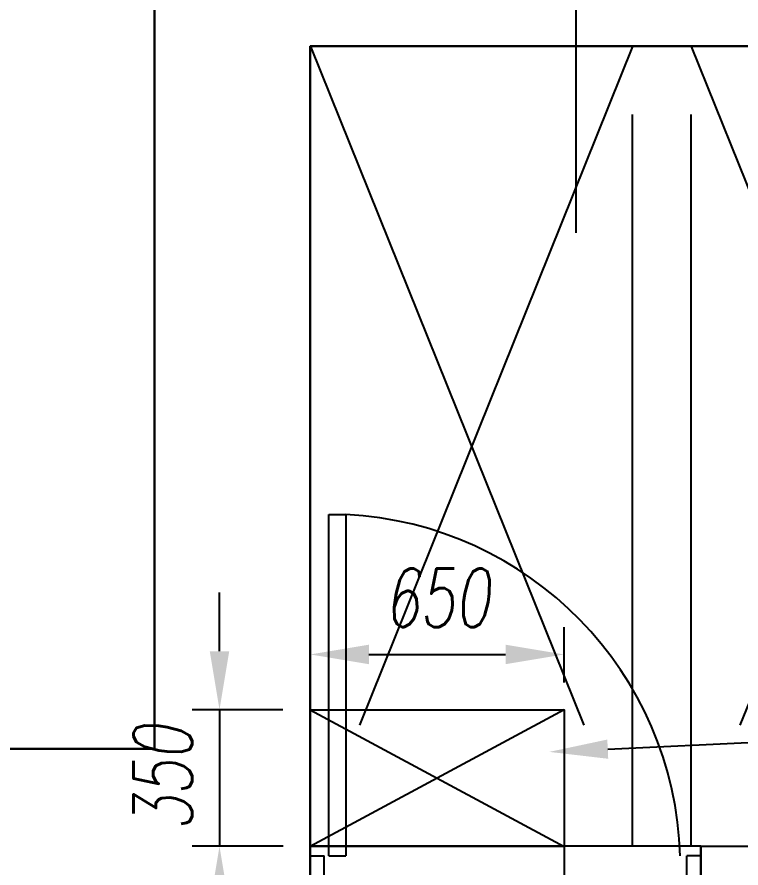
# Model space of a CAD drawing. Extents: x 226317 to 226469, y 8188101 to 8188260.
# Drawn here: x 226391.3 to 226393.155, y 8188243.004 to 8188245.185 of the extents above; entities that cross this region are included whole.
import ezdxf
from ezdxf import colors
from ezdxf.entities.mleader import LeaderData, LeaderLine
from ezdxf.math import Vec2, Vec3

# ---------------------------------------------------------------- set-up
doc = ezdxf.new("R2010")
doc.units = 0
doc.header["$LTSCALE"] = 15
doc.header["$PDMODE"] = 3
doc.linetypes.add('CENTER', pattern=[2, 1.25, -0.25, 0.25, -0.25])
doc.linetypes.add('HIDDEN2', pattern=[0.1875, 0.125, -0.0625])
doc.layers.get('DEFPOINTS').update_dxf_attribs({"color": 250})
for name, color, linetype in [('A-ESTRUCTURA-VIGAS', 250, 'HIDDEN2'), ('A-PROYECCIONES', 250, 'HIDDEN2'), ('A-PUERTAS', 250, 'Continuous'), ('A_50_CortesElev', 250, 'CENTER'), ('L3 Equipos y Ductos', 160, 'Continuous'), ('L6 Linea fina', 141, 'Continuous')]:
    doc.layers.add(name, color=color, linetype=linetype)
doc.layers.add('A-MUROS', color=252, linetype='Continuous', lineweight=30)
doc.styles.add('JNV ING', font='romans.shx', dxfattribs={"width": 0.7, "oblique": 8, "height": 0.15})
doc.dimstyles.new('JNV ING.', dxfattribs={"dimtxt": 0.15, "dimasz": 0.15, "dimexe": 0.07, "dimexo": 0.07, "dimgap": 0.07, "dimtad": 2, "dimtoh": 1, "dimdec": 0, "dimlfac": 1000, "dimzin": 0, "dimdsep": 46, "dimtxsty": 'JNV ING', "dimcen": 3, "dimdle": 0.05, "dimclrd": 256, "dimclre": 256, "dimclrt": 12, "dimadec": 0, "dimazin": 0, "dimtfac": 1, "dimtdec": 0, "dimtix": 1, "dimtmove": 2, "dimatfit": 3, "dimfxl": 1, "dimtolj": 1, "dimtzin": 0, "dimarcsym": 0})

# ---------------------------------------------------------------- blocks, each defined once
blk = doc.blocks.new('A$C5E423DB2')
at = {"layer": 'A-PUERTAS'}
for p, q in [((0.0381, 0.1), (0.0381, 0.8)), ((0.0381, 0.8), (0.0731, 0.8)), ((0.0731, 0.8), (0.0731, 0.1)), ((0.0381, 0.1), (0.0731, 0.1))]:
    blk.add_line(p, q, dxfattribs=at)
at = {"layer": 'A-PUERTAS', "linetype": 'Continuous'}
for p, q in [((0, 0), (0, 0.1)), ((0, 0.1), (0.0281, 0.1)), ((0.0281, 0.0381), (0.0281, 0.1)), ((0.8, 0.1), (0.7719, 0.1)), ((0.7719, 0.0381), (0.7719, 0.1)), ((0.8, 0), (0.8, 0.1)), ((0.0381, 0.0381), (0.0281, 0.0381)), ((0.0381, 0), (0.0381, 0.0381)), ((0.7619, 0), (0.7619, 0.0381)), ((0.7619, 0.0381), (0.7719, 0.0381)), ((0, 0), (0.0381, 0)), ((0.8, 0), (0.7619, 0))]:
    blk.add_line(p, q, dxfattribs=at)
blk.add_arc((0.0366, 0.0793), 0.7216, 1.6403, 87.0968, dxfattribs=at)
blk = doc.blocks.new('Cortes-Elev.')
at = {"layer": 'A_50_CortesElev', "linetype": 'CENTER', "ltscale": 0.5}
blk.add_lwpolyline([(29.87, 16.5762), (29.87, 37.2387)], dxfattribs=at)
blk = doc.blocks.new('*D110')
at = {"layer": 'DEFPOINTS', "color": 0, "transparency": 16777216}
for p in [(226392.7015, 8188243.5515), (226392.0515, 8188243.4098), (226392.7015, 8188243.4098)]:
    blk.add_point(p, dxfattribs=at)
at = {"layer": 'L6 Linea fina', "lineweight": -2, "transparency": 16777216}
for p, q in [((226392.0515, 8188243.4798), (226392.0515, 8188243.6215)), ((226392.7015, 8188243.4798), (226392.7015, 8188243.6215)), ((226392.2015, 8188243.5515), (226392.5515, 8188243.5515))]:
    blk.add_line(p, q, dxfattribs=at)
at = {"layer": 'L6 Linea fina', "transparency": 16777216}
for points in [[(226392.2015, 8188243.5765), (226392.2015, 8188243.5265), (226392.0515, 8188243.5515)], [(226392.5515, 8188243.5765), (226392.5515, 8188243.5265), (226392.7015, 8188243.5515)]]:
    blk.add_solid(points, dxfattribs=at)
at = {"layer": 'L6 Linea fina', "color": 12, "transparency": 16777216, "insert": (226392.3765, 8188243.6965), "char_height": 0.15, "attachment_point": 5, "style": 'JNV ING'}
blk.add_mtext('\\A1;650', dxfattribs=at)
blk = doc.blocks.new('*D127')
at = {"layer": 'DEFPOINTS', "color": 0, "transparency": 16777216}
for p in [(0.4, -4.8998), (0.1674, -5.2495), (0.4005, -5.2495)]:
    blk.add_point(p, dxfattribs=at)
at = {"layer": 'L6 Linea fina', "lineweight": -2, "transparency": 16777216}
for p, q in [((0.1674, -4.7498), (0.1674, -4.5998)), ((0.33, -4.8998), (0.0974, -4.8998)), ((0.1674, -4.8998), (0.1674, -5.2495)), ((0.3305, -5.2495), (0.0974, -5.2495)), ((0.1674, -5.3995), (0.1674, -5.5495))]:
    blk.add_line(p, q, dxfattribs=at)
at = {"layer": 'L6 Linea fina', "transparency": 16777216}
for points in [[(0.1424, -4.7498), (0.1924, -4.7498), (0.1674, -4.8998)], [(0.1424, -5.3995), (0.1924, -5.3995), (0.1674, -5.2495)]]:
    blk.add_solid(points, dxfattribs=at)
at = {"layer": 'L6 Linea fina', "color": 12, "transparency": 16777216, "insert": (0.0224, -5.0746), "char_height": 0.15, "attachment_point": 5, "rotation": 90, "style": 'JNV ING'}
blk.add_mtext('\\A1;350', dxfattribs=at)
blk = doc.blocks.new('A$C9a7b12d3')
at = {"layer": 'L3 Equipos y Ductos'}
blk.add_lwpolyline([(0.4, -4.8998), (1.05, -4.8998), (1.05, -5.2498), (0.4, -5.2498)], close=True, dxfattribs=at)
for points in [[(0.4, -4.8998), (1.05, -5.2498)], [(1.05, -4.8998), (0.4, -5.2498)], [(1.05, -5.2495), (1.05, -5.3498), (0.4, -5.3498), (0.4, -5.2498)]]:
    blk.add_lwpolyline(points, dxfattribs=at)
at = {"layer": 'L6 Linea fina'}
dim = blk.add_linear_dim(base=(1.05, -4.7581), p1=(0.4, -4.8998), p2=(1.05, -4.8998), dimstyle='JNV ING.', dxfattribs=at)
dim.commit()
dim.dimension.update_dxf_attribs({"geometry": '*D110', "text_midpoint": (0.725, -4.6131), "insert": (-226391.6515, -8188248.3096)})
dim = blk.add_linear_dim(base=(0.1674, -5.2495), p1=(0.4, -4.8998), p2=(0.4005, -5.2495), angle=90, dimstyle='JNV ING.', dxfattribs=at)
dim.commit()
dim.dimension.update_dxf_attribs({"geometry": '*D127', "text_midpoint": (0.0224, -5.0746)})
ml = blk.add_multileader_mtext('Standard', dxfattribs=at)
ml.set_content('Ductos metálicos\\Pse conectan a motantes\\Pverticales en nivel superior', color=12, style='JNV ING')
ml.set_leader_properties(color=256, linetype='ByLayer', lineweight=-1)
ml.build(insert=Vec2(0, 0))
ml.multileader.update_dxf_attribs({"dogleg_length": 0.05, "arrow_head_size": 0.15})
ctx = ml.context
ctx.base_point, ctx.char_height, ctx.arrow_head_size, ctx.landing_gap_size, ctx.plane_origin = Vec3(1.6585, -3.45), 0.15, 0.15, 0.07, Vec3(1.0496, -4.3536)
notes = []
notes.append((ctx, [(0, (1, 1, 0), (1.6085, -3.45), (1, 0), 0.05, [(1, [(1.0121, -5.0078), (1.7534, -4.9732)], 0, [])])]))
ctx.mtext.insert, ctx.mtext.flow_direction = Vec3(1.7285, -3.35), 5
for ctx, leaders in notes:
    for number, flags, end, landing, length, lines in leaders:
        leader = LeaderData()
        leader.index, (leader.has_last_leader_line, leader.has_dogleg_vector, leader.attachment_direction) = number, flags
        leader.last_leader_point, leader.dogleg_vector, leader.dogleg_length = Vec3(end), Vec3(landing), length
        for number, points, colour, breaks in lines:
            line = LeaderLine()
            line.index, line.vertices, line.color, line.breaks = number, Vec3.list(points), colors.encode_raw_color(colour), breaks
            leader.lines.append(line)
        ctx.leaders.append(leader)

msp = doc.modelspace()

# ---------------------------------------------------------------- linework, layer by layer
at = {"layer": 'A-ESTRUCTURA-VIGAS'}
msp.add_line((226393.0515, 8188243.0601), (226392.0515, 8188243.0601), dxfattribs=at)
at = {"layer": 'A-MUROS'}
msp.add_lwpolyline([(226396.0275, 8188248.3096), (226391.6515, 8188248.3096), (226391.6521, 8188243.31), (226388.7671, 8188243.3096), (226388.7671, 8188243.6096), (226388.2171, 8188243.6096), (226388.2171, 8188243.3098), (226381.2571, 8188243.3096), (226381.2571, 8188243.6096), (226381.0071, 8188243.6096), (226381.0071, 8188243.3096), (226376.6371, 8188243.3096), (226376.6371, 8188231.6596), (226404.4271, 8188231.66), (226404.4271, 8188243.31), (226403.1871, 8188243.31), (226403.1871, 8188243.61), (226402.9371, 8188243.6096), (226402.9371, 8188243.31), (226396.0271, 8188243.3096)], close=True, dxfattribs=at)
msp.add_lwpolyline([(226392.0515, 8188247.9096), (226395.6771, 8188247.9096), (226395.6771, 8188243.0599), (226393.0515, 8188243.0598), (226393.0515, 8188242.9098), (226398.3771, 8188242.9096), (226398.3771, 8188240.91), (226395.7271, 8188240.91), (226395.7271, 8188232.0596), (226389.8671, 8188232.0596), (226389.8671, 8188242.9097), (226392.0515, 8188242.9101), (226392.0515, 8188245.11), (226394.6771, 8188245.11), (226394.6771, 8188245.2594)], dxfattribs=at)
at = {"layer": 'A-PROYECCIONES'}
for points in [[(226392.0521, 8188245.1096), (226392.877, 8188243.0596), (226392.8771, 8188245.1096), (226392.0521, 8188243.0596)], [(226393.8521, 8188245.1096), (226393.0272, 8188243.0596), (226393.027, 8188245.1096), (226393.8521, 8188243.0596)]]:
    msp.add_lwpolyline(points, dxfattribs=at)

# ---------------------------------------------------------------- block references
at = {"layer": 'A-PUERTAS', "linetype": 'Continuous', "xscale": 1.250002642195018, "yscale": 1.250002642195018, "zscale": 1.250002642195018, "rotation": 0.001183428840991209}
msp.add_blockref('A$C5E423DB2', (226392.0515, 8188242.9101), dxfattribs=at)
at = {"layer": 'A_50_CortesElev'}
msp.add_blockref('Cortes-Elev.', (226362.8621, 8188213.0552), dxfattribs=at)
at = {"layer": 'L3 Equipos y Ductos'}
msp.add_blockref('A$C9a7b12d3', (226391.6515, 8188248.3096), dxfattribs=at)

doc.saveas('drawing.dxf')
